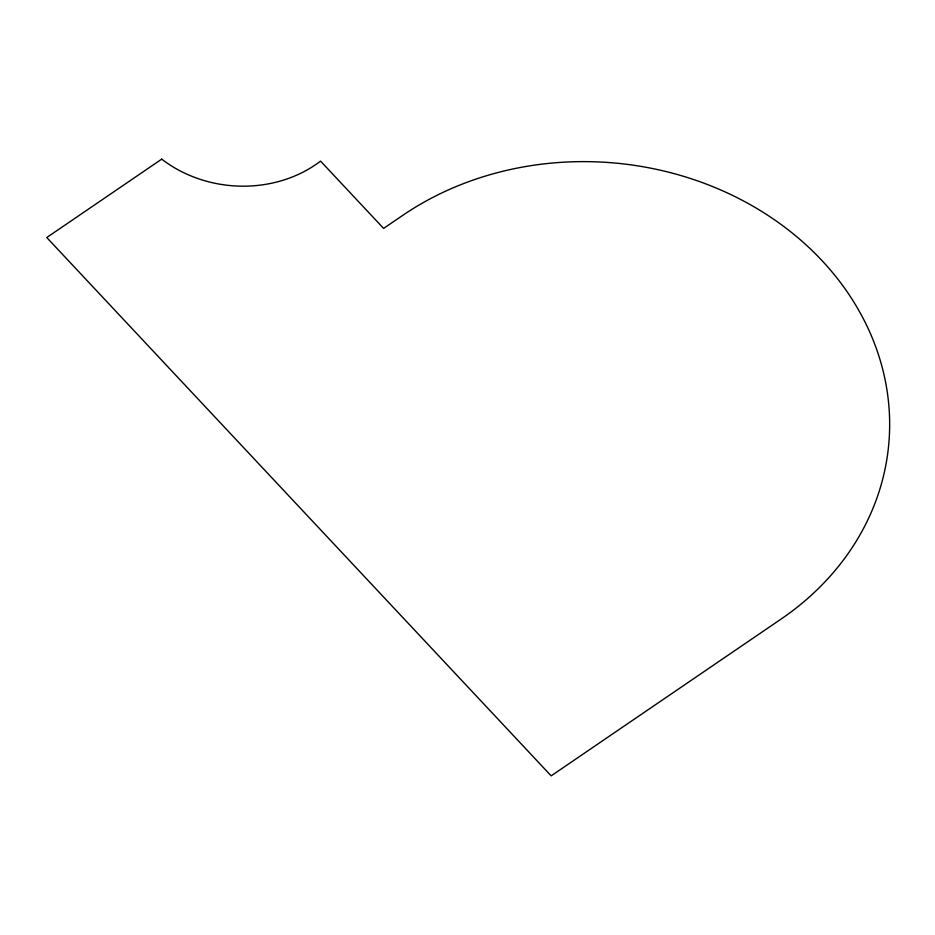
<?xml version="1.0" encoding="UTF-8"?>
<svg xmlns="http://www.w3.org/2000/svg" width="935" height="935" viewBox="0 0 935 935"><rect width="100%" height="100%" fill="white"/><g stroke="black" fill="none" stroke-linecap="round" stroke-linejoin="round"><path stroke-width="1.4" d="M161.708 159.149L46.75 237.537L551.159 775.851L781.076 619.075A298.055 255.208 5.2 0 0 821.842 260.433A298.055 255.208 5.2 0 0 402.775 215.342L383.607 228.409L320.553 161.112A119.283 102.137 5.2 0 1 161.708 159.149"/></g></svg>
